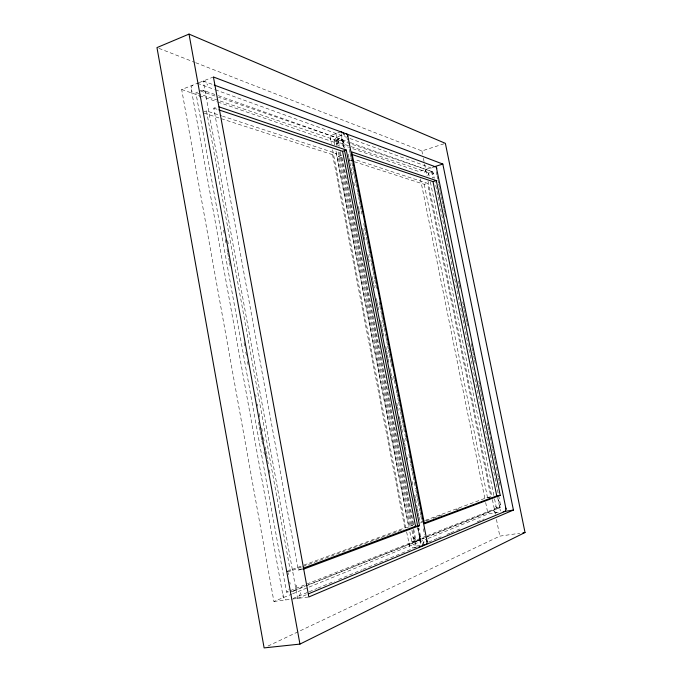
<?xml version="1.0" encoding="UTF-8"?>
<svg xmlns="http://www.w3.org/2000/svg" width="682" height="682" viewBox="0 0 682 682"><rect width="100%" height="100%" fill="white"/><g stroke="black" fill="none" stroke-linecap="round" stroke-linejoin="round"><path stroke-width="0.51" stroke-dasharray="3.41 2.56" d="M343.523 142.223L343.344 140.671L342.483 139.776L218.538 97.211M283.166 594.636C282.894 596.605 283.371 599.972 285.954 599.904M420.044 536.188C420.257 540.604 415.517 542.241 411.792 541.789L409.763 531.355M427.81 175.504L429.379 172.384L432.226 171.659L433.181 172.742L434.323 178.283M424.75 172.572L425.525 170.33L427.222 168.965M300.549 592.649L299.543 596.094L297.608 598.412L203.227 81.005L205.717 82.309L207.788 85.148M296.67 585.182C296.363 587.952 294.777 591.541 291.512 591.482L307.224 585.19M337.258 144.354L338.92 140.995L342.185 139.691L343.609 147.014M334.086 141.038L336.081 137.397L341.239 135.386L343.677 147.934M192.639 85.19L191.412 86.503L191.318 89.547L283.183 596.784M267.966 646.076L499.812 536.129L519.778 533.256M425.21 537.757L499.522 507.689L500.716 505.882L435.167 182.461M297.608 598.412L306.44 594.713M293.124 598.438L308.349 592.095M309.304 591.703L316.917 588.532M317.897 588.123L334.598 581.166M338.528 579.529L362.108 569.717M363.088 569.308L406.319 551.303M407.307 550.903L413.198 548.447M414.179 548.038L417.128 546.811M428.543 542.054L437.205 538.448M438.176 538.047L441.109 536.828M446.957 534.39L449.89 533.171M450.862 532.761L455.747 530.732M456.718 530.323L461.595 528.294M477.212 521.79L484.041 518.951M198.991 82.684L181.676 89.521L273.908 601.447L291.581 594.227M292.561 593.826L427.094 538.865M428.083 538.465L487.98 513.998L499.676 512.191M293.072 591.226L304.863 586.452M305.843 586.051L424.23 538.158M411.826 530.477C413.531 533.171 411.442 540.613 416.029 541.176L500.119 507.638L498.21 498.244M308.204 584.798L420.172 540.025L417.725 527.476M197.712 92.07L195.887 92.786L286.517 592.129L415.943 540.647L420.172 540.025M411.792 541.789L426.557 535.933M427.537 535.541L496.445 508.209L500.119 507.638M199.357 82.539L213.423 76.981M200.38 90.646L202.784 90.177L217.311 95.318M203.1 112.215L206.501 110.919L221.59 115.863M302.015 569.513L298.273 570.041L213.773 108.165L217.208 106.861M298.273 570.041L302.058 568.626M286.653 571.687L290.362 571.166L301.819 566.913M302.774 566.563L307.548 564.79M308.503 564.44L403.812 529.13M420.41 522.975L422.311 522.276M426.156 520.852L429.14 519.744M433.13 518.269L443.087 514.578M456.036 509.778L459.02 508.67M487.903 497.971L490.895 496.863L427.503 183.322L354.887 159.528M286.687 571.465L302.049 565.796M303.967 565.088L404.81 527.902L408.774 527.288L336.26 153.424L222.596 116.196M413.565 524.398L341.776 155.232L338.102 156.459L409.831 526.052L413.659 524.637M421.297 521.824L424.264 520.724M425.253 520.366L487.459 497.425L490.895 496.863M340.872 131.711L330.847 135.539L330.31 137.73L331.375 143.484M334.828 145.044L334.018 140.867L337.948 139.52L431.953 171.574L433.223 177.84M342.185 139.691L338.263 141.038L195.887 92.786M204.268 113.186L332.56 154.669L336.26 153.424M195.666 62.701L421.894 150.952L445.372 143.348M435.184 166.459L418.953 171.566L349.576 147.576M351.102 146.621L428.501 172.665L431.953 171.574M354.316 161.702L424.255 184.319L427.503 183.322M409.831 526.052L412.781 525.592M420.172 545.302C417.171 546.649 413.343 545.771 411.996 542.633M286.517 592.129L288.512 591.874M273.908 601.447L292.39 599.077M293.047 598.992L308.827 596.972M498.397 507.894L496.223 507.272L494.535 505.2M496.794 512.634L494.629 512.012L492.941 509.948M338.102 156.459L343.165 158.096M349.252 160.065L353.302 161.378M213.773 108.165L217.797 109.512M334.018 140.867L350.096 146.28M200.44 90.996L217.532 96.87M181.676 89.521L198.769 95.429M199.766 95.778L216.859 101.686M217.865 102.036L348.57 147.235M218.317 95.676L349.346 142.214M350.343 142.572L432.226 171.659M197.422 83.298L214.404 89.453M215.401 89.811L345.868 137.065M349.866 138.506L430.819 167.832L432.942 178.258M203.227 81.005L213.227 84.687M158.957 48.379L194.677 62.309M203.296 90.339L205.367 91.797L207.047 94.244M413.539 537.092C414.289 540.391 421.075 542.002 420.734 537.518L418.901 528.124M343.259 142.129C341 135.752 333.43 140.049 337.113 145.76M192.051 91.627L191.318 89.547M420.283 536.086L420.734 537.518M330.855 139.912L330.369 138.267M336.985 144.26L336.507 142.623M500.383 504.279L500.648 505.089M288.844 589.026L289.032 589.615M406.608 531.892L409.805 546.811L411.425 547.834L416.259 547.169L412.405 527.322M436.241 171.668L436.881 174.788M437.094 175.837L437.725 178.957M437.938 180.005L438.577 183.126M438.782 184.166L439.421 187.294M439.634 188.334L440.265 191.463M440.478 192.503L441.118 195.632M441.331 196.672L441.962 199.8M442.175 200.84L442.806 203.969M443.019 205.009L443.658 208.129M443.871 209.178L444.502 212.298M444.715 213.338L445.355 216.467M458.483 281.061L459.114 284.189M459.327 285.229L459.966 288.358M462.711 301.904L463.351 305.025M463.564 306.073L464.195 309.193M464.408 310.242L465.047 313.362M465.26 314.402L465.891 317.531M466.104 318.571L466.735 321.699M466.948 322.739L467.588 325.868M471.185 343.575L471.825 346.703M472.038 347.743L472.669 350.872M472.882 351.912L473.513 355.041M473.726 356.081L474.365 359.209M474.578 360.249L475.209 363.378M478.807 381.085L479.446 384.213M479.659 385.253L480.29 388.382M480.503 389.422L481.142 392.551M481.356 393.591L481.986 396.711M482.2 397.759L482.83 400.88M487.28 422.763L487.92 425.883M488.124 426.932L488.764 430.052M488.977 431.101L491.517 443.598M491.731 444.638L492.361 447.767M492.575 448.807L493.214 451.936M493.418 452.976L494.058 456.105M494.271 457.145L494.902 460.273M495.115 461.313L497.442 472.771M497.655 473.811L498.295 476.94M498.508 477.98L499.139 481.108M499.352 482.148L499.991 485.277M497.672 497.434L500.418 510.997M428.501 172.665L429.345 176.834M430.402 182.043L494.339 497.783M494.552 498.832L496.445 508.209M421.894 150.952L422.533 154.081M423.377 158.258L426.966 176.007M428.023 181.224L492.208 498.551M492.421 499.599L495.379 514.211M496.436 519.428L499.812 536.129M424.255 184.319L487.459 497.425M420.427 178.88L484.825 498.337M485.669 502.515L487.98 513.998M346.823 136.818L347.428 139.946M349.269 149.358L349.883 152.487M350.088 153.535L350.693 156.672M350.898 157.713L351.716 161.898M351.921 162.938L352.534 166.076M352.739 167.124L353.353 170.253M353.557 171.301L354.163 174.439M354.367 175.479L354.981 178.616M355.186 179.664L355.799 182.793M356.004 183.842L356.822 188.019M357.027 189.067L357.632 192.205M357.837 193.245L358.451 196.382M358.655 197.43L359.269 200.568M359.474 201.608L360.087 204.745M360.292 205.785L361.102 209.971M361.307 211.011L361.92 214.148M363.762 223.551L364.376 226.688M364.572 227.737L365.185 230.874M365.39 231.914L366.208 236.1M366.413 237.14L367.027 240.277M367.231 241.326L367.845 244.454M368.05 245.503L368.655 248.64M368.86 249.68L369.474 252.817M369.678 253.866L371.315 262.22M371.52 263.269L372.125 266.406M372.329 267.446L372.943 270.584M373.148 271.632L373.762 274.761M373.966 275.809L374.58 278.947M374.785 279.987L375.594 284.172M375.799 285.212L376.413 288.35M379.064 301.938L379.678 305.067M379.883 306.116L380.701 310.293M380.906 311.342L381.519 314.479M381.724 315.519L382.329 318.656M382.534 319.705L383.148 322.842M383.352 323.882L383.966 327.019M384.171 328.059L385.799 336.422M386.003 337.471L386.617 340.608M386.822 341.648L387.436 344.785M387.64 345.825L388.254 348.962M388.459 350.011L389.072 353.148M389.269 354.188L390.087 358.374M390.292 359.414L390.905 362.551M391.11 363.591L391.724 366.728M393.557 376.14L394.17 379.269M394.375 380.317L396.012 388.68M396.208 389.72L396.822 392.858M397.026 393.906L397.64 397.035M397.845 398.083L398.459 401.221M398.663 402.261L400.291 410.624M400.496 411.672L401.11 414.801M401.314 415.85L401.928 418.987M402.133 420.027L402.747 423.164M402.951 424.213L403.556 427.341M403.761 428.39L405.398 436.753M405.602 437.793L406.216 440.93M408.868 454.519L410.496 462.882M410.7 463.922L411.314 467.059M411.519 468.099L412.133 471.236M412.337 472.285L412.951 475.422M413.156 476.462L415.602 489.003M415.807 490.051L416.421 493.188M416.625 494.228L417.231 497.366M417.435 498.414L418.049 501.543M418.254 502.591L419.89 510.954M420.095 511.994L420.7 515.132M420.905 516.18L421.519 519.309M423.36 528.721L424.579 534.986M348.238 154.192L348.852 157.329M349.056 158.369L349.67 161.506M349.875 162.555L350.693 166.74M350.898 167.781L351.503 170.918M351.707 171.966L352.321 175.104M353.753 182.426L354.768 187.652M358.442 206.476L359.056 209.613M359.261 210.661L359.874 213.798M362.73 228.444L363.344 231.582M363.549 232.622L364.154 235.759M364.358 236.807L364.972 239.945M367.828 254.582L368.442 257.719M368.647 258.768L369.26 261.905M372.116 276.551L372.73 279.688M372.935 280.728L373.54 283.865M373.745 284.914L374.358 288.051M376.396 298.511L377.01 301.649M377.214 302.689L377.828 305.834M378.033 306.874L378.646 310.012M380.684 320.472L381.298 323.609M381.502 324.658L382.116 327.795M382.321 328.835L382.926 331.972M383.131 333.021L383.744 336.158M385.782 346.618L386.396 349.755M386.6 350.804L387.214 353.941M387.419 354.981L388.032 358.118M388.237 359.167L388.842 362.304M390.07 368.578L390.684 371.716M390.888 372.764L391.502 375.901M391.707 376.941L392.312 380.079M396.805 403.088L397.418 406.225M397.623 407.273L398.228 410.411M399.456 416.685L400.07 419.822M400.274 420.871L400.888 424.008M401.093 425.057L401.698 428.194M401.903 429.234L402.516 432.371M403.744 438.645L404.358 441.783M404.554 442.831L405.168 445.968M405.372 447.017L405.986 450.154M407.418 457.469L407.819 459.566M412.107 481.526L412.721 484.663M414.758 495.123L415.372 498.261M415.577 499.301L417.205 507.672M417.41 508.721L418.023 511.858M418.228 512.898L418.842 516.035M419.046 517.084L419.66 520.221M343.455 141.004L344.879 148.309M341.281 133.8L343.924 147.38M417.998 527.587L421.254 544.296M417.802 528.448L421.058 545.174M337.948 139.52L339.269 146.255M340.284 151.472L412.977 525.481M413.71 529.164L416.029 541.176M335.868 133.442L338.306 145.982M339.525 152.248L412.201 526.274M338.332 152.026L411.007 526.299M336.038 151.31L408.953 527.177M332.594 149.75L405.799 527.715M332.56 154.669L404.81 527.902M413.445 538.84L413.292 537.194M409.234 545.464L409.089 543.801M206.501 110.919L290.362 571.166M227.686 240.72L228.257 243.866M255.69 394.639L256.074 396.728M257.404 404.059L257.787 406.157M259.126 413.48L259.885 417.674M261.786 428.143L262.365 431.28M263.508 437.563L264.079 440.708M265.221 446.991L265.792 450.129M265.98 451.177L266.551 454.314M266.747 455.363L267.506 459.549M267.694 460.597L268.265 463.743M269.407 470.026L269.978 473.163M288.085 572.633L288.46 574.721M289.799 582.053L290.174 584.15M199.042 94.986L199.425 97.074M223.602 230.115L224.173 233.261M225.316 239.544L225.887 242.69M227.029 248.973L227.6 252.118M227.797 253.167L228.555 257.353M228.743 258.401L229.314 261.547M229.51 262.596L230.269 266.781M244.088 342.696L244.659 345.842M245.793 352.117L246.364 355.254M247.506 361.528L248.078 364.674M258.538 422.209L259.109 425.346M259.399 427.06L259.97 430.206M260.251 431.629L260.822 434.766M261.112 436.489L261.683 439.634M261.956 441.041L262.527 444.178M263.968 452.2L264.352 454.297M433.266 173.066L433.317 173.791"/><path stroke-width="1.02" d="M347.726 136.204L347.419 134.431L346.209 133.681M423.82 541.875L422.235 545.924L418.961 546.776M299.944 644.098L525.029 532.497L445.372 143.348L189.016 34.1L156.971 47.604L264.122 647.9L299.944 644.098L189.016 34.1M513.427 510.068L308.827 596.972L213.423 76.981L442.823 164.055L513.427 510.068L503.248 511.636M308.4 593.886L505.285 511.321L506.035 509.096L436.327 167.133L214.225 85.062M302.953 569.376L419.532 525.634L346.294 150.057L219.075 106.878M500.221 495.354L424.443 523.793L351.742 151.907L436.301 180.602L500.221 495.354L496.76 495.916L424.23 523M303.004 568.277L415.534 526.248L419.532 525.634M218.803 109.853L342.569 151.31L346.294 150.057M433.871 166.868L442.823 164.055M352.04 154.482L433.027 181.617L436.301 180.602M423.735 544.782L426.634 544.219L427.154 541.798L347.701 135.224M522.932 532.804L525.029 532.497M340.872 131.711L342.875 132.76L344.436 135.002M426.762 540.664L427.154 541.798M505.746 508.124L506.035 509.096M433.027 181.617L496.76 495.916M436.633 167.823L436.71 168.676M344.538 150.517L417.793 526.547M342.569 151.31L415.534 526.248"/></g></svg>
